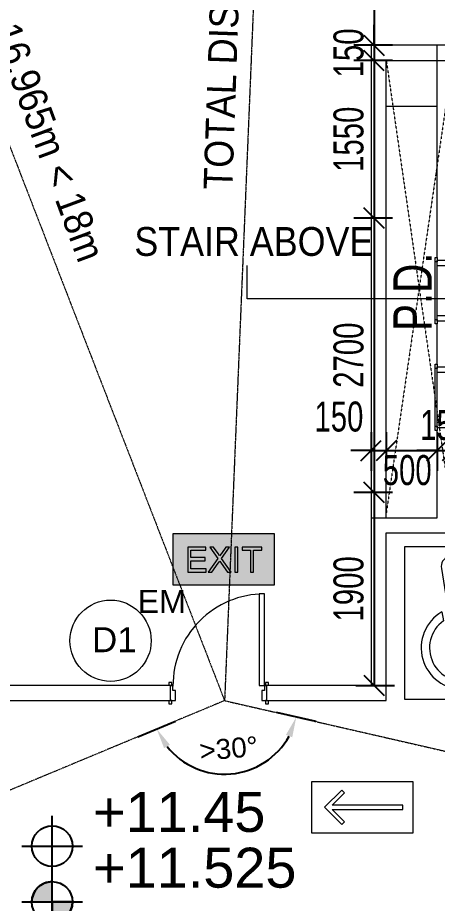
# Model space of a CAD drawing. Header units: millimetres. Extents: x 12827 to 178996, y -27589 to 73652.
# Drawn here: x 45461 to 49591, y 31763 to 40479 of the extents above; entities that cross this region are included whole.
import ezdxf

# ---------------------------------------------------------------- set-up
doc = ezdxf.new("R2010")
doc.units = ezdxf.units.MM
doc.linetypes.add('Car Lift Hidden', pattern=[1.6, 0.8, -0.8])
doc.linetypes.add('Dash', pattern=[6, 3, -3])
for name, color, linetype, lineweight in [('A-ANNO-DIMS', 211, 'Continuous', 5), ('A-ANNO-NOTE', 131, 'Continuous', 25), ('A-DETL', 90, 'Continuous', 9), ('A-DETL-GENF', 92, 'Continuous', 20), ('A-DETL-HDLN', 90, 'Dash', 9), ('A-DOOR', 31, 'Continuous', 20), ('A-DOOR-FRAM', 31, 'Continuous', 30), ('A-FLOR', 192, 'Continuous', 9), ('A-GENM', 13, 'Continuous', 20), ('A-WALL', 113, 'Continuous', 20), ('G-ANNO-TEXT', 231, 'Continuous', 5)]:
    doc.layers.add(name, color=color, linetype=linetype, lineweight=lineweight)
doc.styles.add('Arial_1', font='arial.ttf', dxfattribs={"height": 393.413174})
doc.styles.add('Arial_2', font='arial.ttf', dxfattribs={"width": 0.7, "height": 295.05988})
doc.styles.add('Arial_3', font='arial.ttf', dxfattribs={"height": 196.706587})
doc.styles.add('Swis721 BT_1', font='swiss.ttf', dxfattribs={"width": 0.89, "height": 283.821263})
doc.styles.add('Swis721 BT_5', font='swiss.ttf', dxfattribs={"height": 1.135285})
doc.styles.add('Swis721 BT_6', font='swiss.ttf', dxfattribs={"height": 245.978428})
doc.styles.add('Swis721 BT_7', font='swiss.ttf', dxfattribs={"width": 0.75, "height": 378.428351})
doc.dimstyles.new('Angular_-_1mm_Arial_2', dxfattribs={"dimscale": 304.8, "dimtxt": 200, "dimasz": 0.656168, "dimexe": 0.656168, "dimexo": 0.656168, "dimgap": 0.492126, "dimtad": 1, "dimdec": 4, "dimrnd": 0.0001, "dimzin": 0, "dimdsep": 46, "dimtxsty": 'Arial_3', "dimsah": 1, "dimcen": 0.09, "dimadec": 0, "dimazin": 0, "dimtfac": 1, "dimtdec": 4, "dimtix": 1, "dimtmove": 0, "dimatfit": 3, "dimfxl": 1, "dimtvp": 1, "dimtolj": 1, "dimtzin": 0, "dimarcsym": 2})
doc.dimstyles.new('Linear_-_1_5mm_Arial', dxfattribs={"dimscale": 304.8, "dimtxt": 300, "dimasz": 0.656168, "dimexe": 0.656168, "dimexo": 0.0625, "dimgap": 0.328084, "dimtad": 1, "dimdec": 0, "dimzin": 0, "dimdsep": 46, "dimtxsty": 'Arial_2', "dimblk1": 'OBLIQUE', "dimblk2": 'OBLIQUE', "dimsah": 1, "dimcen": 0.09, "dimadec": 0, "dimazin": 0, "dimtfac": 1, "dimtdec": 4, "dimtix": 1, "dimtmove": 0, "dimatfit": 3, "dimfxl": 0.656168, "dimfxlon": 1, "dimtvp": 1, "dimtolj": 1, "dimtzin": 0, "dimarcsym": 2})
doc.dimstyles.new('Linear_-_1_5mm_Arial_1', dxfattribs={"dimscale": 304.8, "dimtxt": 300, "dimasz": 0.656168, "dimexe": 0.656168, "dimexo": 0.0625, "dimgap": 0.328084, "dimtad": 1, "dimdec": 0, "dimzin": 0, "dimdsep": 46, "dimtxsty": 'Arial_2', "dimblk1": 'OBLIQUE', "dimblk2": 'OBLIQUE', "dimsah": 1, "dimcen": 0.09, "dimadec": 0, "dimazin": 0, "dimtfac": 1, "dimtdec": 4, "dimtix": 1, "dimtmove": 2, "dimatfit": 3, "dimfxl": 0.656168, "dimfxlon": 1, "dimtvp": 1, "dimtolj": 1, "dimtzin": 0, "dimarcsym": 2})

# ---------------------------------------------------------------- blocks, each defined once
blk = doc.blocks.new('DLN-Single Door__X01_ - _M05_ 900 x 2450 _WH_-16935527-Copy of 1_F')
at = {"layer": 'A-DOOR', "lineweight": 15}
for p, q in [((-460, 105), (-490, 105)), ((-490, 105), (-490, 75)), ((-460, 75), (-460, 105)), ((490, 105), (460, 105)), ((460, 105), (460, 75)), ((490, 75), (490, 105)), ((-475, 75), (-460, 75)), ((460, 75), (475, 75)), ((-490, -75), (-490, -105)), ((-460, -75), (-475, -75)), ((-460, -105), (-460, -75)), ((-400, -75), (-450, -75)), ((-450, -75), (-450, -975)), ((-400, -975), (-400, -75)), ((475, -75), (460, -75)), ((460, -75), (460, -105)), ((490, -105), (490, -75)), ((-490, -105), (-460, -105)), ((460, -105), (490, -105)), ((-450, -975), (-400, -975))]:
    blk.add_line(p, q, dxfattribs=at)
blk.add_arc((-450, -75), 900, 270, 0.5, dxfattribs=at)
at = {"layer": 'A-DOOR-FRAM', "lineweight": 15}
for p, q in [((-425, 75), (-475, 75)), ((-425, -25), (-425, 75)), ((425, 75), (425, -25)), ((475, 75), (425, 75)), ((-475, -75), (-450, -75)), ((-450, -75), (-450, -25)), ((-450, -25), (-425, -25)), ((425, -25), (450, -25)), ((450, -25), (450, -75)), ((450, -75), (475, -75))]:
    blk.add_line(p, q, dxfattribs=at)
blk = doc.blocks.new('DLN_Direction Board - Direction-Red-3889199-Copy of 1_F')
at = {"layer": 'A-GENM'}
for p, q in [((500, 0), (-500, 0)), ((-500, 0), (-500, -500)), ((500, -500), (500, 0)), ((201.9, -80.3), (173.6, -108.6)), ((371.6, -250), (201.9, -80.3)), ((173.6, -108.6), (295, -230)), ((295, -230), (-400, -230)), ((-400, -230), (-400, -270)), ((201.9, -419.7), (371.6, -250)), ((-400, -270), (295, -270)), ((295, -270), (173.6, -391.4)), ((173.6, -391.4), (201.9, -419.7)), ((-500, -500), (500, -500))]:
    blk.add_line(p, q, dxfattribs=at)
blk = doc.blocks.new('DLN-Access Panel__AP07_ - _AP17_ 600 x 1750 _WH_-16806283-Copy of 1_F')
at = {"layer": 'A-DOOR', "lineweight": 15}
for p, q in [((-270, 615), (-220, 615)), ((-270, 75), (-270, 615)), ((-220, 615), (-220, 75)), ((-325, 95), (-285, 95)), ((-325, 75), (-325, 95)), ((-285, 95), (-285, 75)), ((-285, 95), (285, 95)), ((285, 95), (325, 95)), ((285, 75), (285, 95)), ((325, 95), (325, 75)), ((-264, 65), (-264, 68.8)), ((270, 65), (-264, 65)), ((-264, 35), (270, 35)), ((-264, 25), (-264, 35)), ((270, 25), (-264, 25)), ((270, 68.8), (270, 65)), ((270, 35), (270, 25)), ((-325, -75), (-285, -75)), ((-325, -95), (-325, -75)), ((-285, -75), (-285, -95)), ((285, -75), (325, -75)), ((285, -95), (285, -75)), ((325, -75), (325, -95)), ((-285, -95), (-325, -95)), ((285, -95), (-285, -95)), ((325, -95), (285, -95))]:
    blk.add_line(p, q, dxfattribs=at)
blk.add_arc((-270, 75), 540, 0.00378, 90, dxfattribs=at)
at = {"layer": 'A-DOOR-FRAM', "lineweight": 15}
for p, q in [((-300, -75), (-300, 68.8)), ((-270, 68.8), (-270, 25)), ((-270, 25), (-264, 25)), ((-245, 25), (-245, -75)), ((245, -75), (245, 25)), ((270, 35), (270, 65)), ((300, 68.8), (300, -75)), ((-245, -75), (-300, -75)), ((245, -75), (-245, -75)), ((300, -75), (245, -75))]:
    blk.add_line(p, q, dxfattribs=at)
blk = doc.blocks.new('DLN_EXIT Sign Board - DLN_EXIT Sign Board-3618793-Copy of 1_F')
at = {"layer": 'A-GENM', "lineweight": 15}
h = blk.add_hatch(color=240, dxfattribs=at)
h.paths.add_polyline_path([(-500, -250), (500, -250), (500, 250), (-500, 250), (-500, -125)], flags=0)
h.paths.add_polyline_path([(-173.1, -125), (-353.8, -125), (-353.8, 121.2), (-176.9, 121.2), (-176.9, 90.4), (-323.1, 90.4), (-323.1, 17.3), (-184.6, 17.3), (-184.6, -13.5), (-323.1, -13.5), (-323.1, -94.2), (-173.1, -94.2)], flags=0)
h.paths.add_polyline_path([(292.3, -125), (261.5, -125), (261.5, 90.4), (180.8, 90.4), (180.8, 121.2), (373.1, 121.2), (373.1, 90.4), (292.3, 90.4), (292.3, -35.8)], flags=0)
h.paths.add_polyline_path([(138.5, -125), (107.7, -125), (107.7, 121.2), (138.5, 121.2), (138.5, -35.8)], flags=0)
h.paths.add_polyline_path([(-153.8, -125), (-59, 9.1), (-138.5, 121.2), (-101.6, 121.2), (-41.7, 33.5), (20.3, 121.2), (57.7, 121.2), (-21.8, 8.8), (73.1, -125), (36.2, -125), (-40.2, -17.3), (-116.4, -125)], flags=0)
for points in [[(-353.8, -125), (-173.1, -125), (-173.1, -94.2), (-323.1, -94.2), (-323.1, -13.5), (-184.6, -13.5), (-184.6, 17.3), (-323.1, 17.3), (-323.1, 90.4), (-176.9, 90.4), (-176.9, 121.2), (-353.8, 121.2), (-353.8, 102.5)], [(-116.4, -125), (-40.2, -17.3), (36.2, -125), (73.1, -125), (-21.8, 8.8), (57.7, 121.2), (20.3, 121.2), (-41.7, 33.5), (-56.8, 58.1), (-101.6, 121.2), (-138.5, 121.2), (-59, 9.1), (-153.8, -125)], [(138.5, -125), (138.5, 121.2), (107.7, 121.2), (107.7, -125)], [(261.5, -125), (292.3, -125), (292.3, 90.4), (373.1, 90.4), (373.1, 121.2), (180.8, 121.2), (180.8, 90.4), (261.5, 90.4)]]:
    blk.add_hatch(color=240, dxfattribs=at).paths.add_polyline_path(points, flags=0)
for p, q in [((500, 250), (-500, 250)), ((-500, 250), (-500, -250)), ((500, -250), (500, 250)), ((-176.9, 121.2), (-353.8, 121.2)), ((-353.8, 121.2), (-353.8, -125)), ((-323.1, 17.3), (-323.1, 90.4)), ((-323.1, 90.4), (-176.9, 90.4)), ((-176.9, 90.4), (-176.9, 121.2)), ((-101.6, 121.2), (-138.5, 121.2)), ((-138.5, 121.2), (-59, 9.1)), ((-56.8, 58.1), (-101.6, 121.2)), ((20.3, 121.2), (-24, 58.5)), ((-21.8, 8.8), (57.7, 121.2)), ((57.7, 121.2), (20.3, 121.2)), ((138.5, 121.2), (107.7, 121.2)), ((107.7, 121.2), (107.7, -125)), ((138.5, -125), (138.5, 121.2)), ((373.1, 121.2), (180.8, 121.2)), ((180.8, 121.2), (180.8, 90.4)), ((180.8, 90.4), (261.5, 90.4)), ((261.5, 90.4), (261.5, -125)), ((292.3, -125), (292.3, 90.4)), ((292.3, 90.4), (373.1, 90.4)), ((373.1, 90.4), (373.1, 121.2)), ((-184.6, 17.3), (-323.1, 17.3)), ((-184.6, -13.5), (-184.6, 17.3)), ((-59, 9.1), (-153.8, -125)), ((-41.7, 33.5), (-56.8, 58.1)), ((-24, 58.5), (-41.7, 33.5)), ((73.1, -125), (-21.8, 8.8)), ((-323.1, -94.2), (-323.1, -13.5)), ((-323.1, -13.5), (-184.6, -13.5)), ((-116.4, -125), (-54.7, -37.6)), ((-54.7, -37.6), (-40.2, -17.3)), ((-40.2, -17.3), (-27, -35.8)), ((-27, -35.8), (36.2, -125)), ((-353.8, -125), (-173.1, -125)), ((-173.1, -94.2), (-323.1, -94.2)), ((-173.1, -125), (-173.1, -94.2)), ((-153.8, -125), (-116.4, -125)), ((36.2, -125), (73.1, -125)), ((107.7, -125), (138.5, -125)), ((261.5, -125), (292.3, -125)), ((-500, -250), (500, -250))]:
    blk.add_line(p, q, dxfattribs=at)
blk = doc.blocks.new('DLN_Disable Sign - DLN_Disable Sign-1794425-Copy of 1_F')
at = {"layer": 'A-DETL-GENF'}
for p, q in [((-750, 750), (-750, -750)), ((750, 750), (-750, 750)), ((750, -750), (750, 750)), ((-385.8, 536.1), (-286.4, -109.1)), ((-264.9, 467.9), (-224.3, 204.5)), ((-224.3, 204.5), (75.7, 204.5)), ((75.7, 204.5), (75.7, 95.5)), ((-381.8, 108.8), (-368.2, 20.4)), ((-207.5, 95.5), (75.7, 95.5)), ((-192.8, 0), (-207.5, 95.5)), ((-192.8, 0), (216.3, 0)), ((468.2, -436.4), (216.3, 0)), ((-286.4, -109.1), (169.1, -109.1)), ((169.1, -109.1), (433.3, -566.8)), ((148, -208.9), (221.6, -336.4)), ((609.9, -354.5), (468.2, -436.4)), ((657.7, -437.2), (609.9, -354.5)), ((433.3, -566.8), (657.7, -437.2)), ((-750, -750), (750, -750))]:
    blk.add_line(p, q, dxfattribs=at)
for centre, radius, start, end in [((-293.2, 559.1), 95.5, 287.21299, 193.94427), ((-177.3, -245.5), 409.1, 120, 347.15143), ((-177.3, -245.5), 327.3, 125.68533, 6.41135)]:
    blk.add_arc(centre, radius, start, end, dxfattribs=at)
blk = doc.blocks.new('DLN_Slab Level Mark - FFL-2mm_Type 2-2670450-Copy of 1_F')
at = {"layer": 'A-ANNO-NOTE', "lineweight": 5}
h = blk.add_hatch(color=256, dxfattribs=at)
edge = h.paths.add_edge_path(flags=0)
edge.add_arc((0, 0), 1, 0, 90, ccw=False)
edge.add_line((1, 0), (0, 0))
edge.add_line((0, 0), (0, 1))
h = blk.add_hatch(color=256, dxfattribs=at)
edge = h.paths.add_edge_path(flags=0)
edge.add_arc((0, 0), 1, 180, 270, ccw=False)
edge.add_line((-1, 0), (0, 0))
edge.add_line((0, 0), (0, -1))
at = {"layer": 'A-ANNO-NOTE'}
for p, q in [((0, 1.5), (0, -1.5)), ((0, 1), (0, 0)), ((0, 0), (-1, 0)), ((0, -1), (0, 0)), ((0, 0), (1, 0)), ((-1.5, 0), (1.5, 0))]:
    blk.add_line(p, q, dxfattribs=at)
blk.add_circle((0, 0), 1, dxfattribs=at)
for start, end in [(360, 90), (180, 270)]:
    blk.add_arc((0, 0), 1, start, end, dxfattribs=at)
blk = doc.blocks.new('DLN_Slab Level Mark - SSL-2mm_Type 2-2670448-Copy of 1_F')
at = {"layer": 'A-ANNO-NOTE'}
for p, q in [((0, 1.5), (0, -1.5)), ((-1.5, 0), (1.5, 0))]:
    blk.add_line(p, q, dxfattribs=at)
blk.add_circle((0, 0), 1, dxfattribs=at)
blk = doc.blocks.new('GBP_Door Mark - 2 x 1_3_R_T_ Border _EM_ON_-18777231-Copy of 1_F')
at = {"layer": 'A-ANNO-NOTE', "lineweight": 5}
blk.add_circle((-31.356, 27.261), 2, dxfattribs=at)
at = {"layer": 'A-ANNO-NOTE', "lineweight": 5, "insert": (-30.02, 29.767), "char_height": 1.1353, "width": 2.7792, "attachment_point": 1, "line_spacing_factor": 1.00667, "style": 'Swis721 BT_5'}
blk.add_mtext('EM', dxfattribs=at)
blk = doc.blocks.new('_Oblique')
at = {"color": 0, "linetype": 'ByBlock', "lineweight": -2}
blk.add_line((-0.5, -0.5), (0.5, 0.5), dxfattribs=at)
blk = doc.blocks.new('DIMBLOCK27-Copy of 1_F')
at = {"layer": 'A-ANNO-DIMS', "color": 0, "lineweight": -2, "transparency": 16777216}
for p, q in [((49150.5, 45557.5), (48769.6, 45557.5)), ((48969.6, 45557.5), (48969.6, 40207.5)), ((49150.5, 40207.5), (48769.6, 40207.5))]:
    blk.add_line(p, q, dxfattribs=at)
at = {"layer": 'Defpoints', "color": 0, "transparency": 16777216}
for p in [(49169.6, 45557.5), (48969.6, 40207.5), (49169.6, 40207.5)]:
    blk.add_point(p, dxfattribs=at)
at = {"layer": 'A-ANNO-DIMS', "color": 0, "lineweight": -2, "transparency": 16777216, "xscale": 200, "yscale": 200, "zscale": 200}
for p, rotation in [((48969.6, 45557.5), 90), ((48969.6, 40207.5), 270)]:
    blk.add_blockref('_Oblique', p, dxfattribs=dict(at, rotation=rotation))
at = {"layer": 'A-ANNO-DIMS', "color": 0, "transparency": 16777216, "insert": (48718.8, 42882.5), "char_height": 295.06, "width": 753.231, "attachment_point": 5, "rotation": 90, "style": 'Arial_2'}
blk.add_mtext('\\A1;5350', dxfattribs=at)
blk = doc.blocks.new('DIMBLOCK28-Copy of 1_F')
at = {"layer": 'A-ANNO-DIMS', "color": 0, "lineweight": -2, "transparency": 16777216}
for p, q in [((48969.6, 40207.5), (48969.6, 40407.5)), ((49150.5, 40207.5), (48769.6, 40207.5)), ((48969.6, 40207.5), (48969.6, 40057.5)), ((49150.5, 40057.5), (48769.6, 40057.5)), ((48969.6, 40057.5), (48969.6, 39857.5))]:
    blk.add_line(p, q, dxfattribs=at)
at = {"layer": 'Defpoints', "color": 0, "transparency": 16777216}
for p in [(49169.6, 40207.5), (48969.6, 40057.5), (49169.6, 40057.5)]:
    blk.add_point(p, dxfattribs=at)
at = {"layer": 'A-ANNO-DIMS', "color": 0, "lineweight": -2, "transparency": 16777216, "xscale": 200, "yscale": 200, "zscale": 200}
for p, rotation in [((48969.6, 40207.5), 270), ((48969.6, 40057.5), 90)]:
    blk.add_blockref('_Oblique', p, dxfattribs=dict(at, rotation=rotation))
at = {"layer": 'A-ANNO-DIMS', "color": 0, "transparency": 16777216, "insert": (48718.9, 40132.5), "char_height": 295.06, "width": 564.923, "attachment_point": 5, "rotation": 90, "style": 'Arial_2'}
blk.add_mtext('\\A1;150', dxfattribs=at)
blk = doc.blocks.new('DIMBLOCK29-Copy of 1_F')
at = {"layer": 'A-ANNO-DIMS', "color": 0, "lineweight": -2, "transparency": 16777216}
for p, q in [((49150.5, 40057.5), (48769.6, 40057.5)), ((48969.6, 40057.5), (48969.6, 38507.5)), ((49150.5, 38507.5), (48769.6, 38507.5))]:
    blk.add_line(p, q, dxfattribs=at)
at = {"layer": 'Defpoints', "color": 0, "transparency": 16777216}
for p in [(49169.6, 40057.5), (48969.6, 38507.5), (49169.6, 38507.5)]:
    blk.add_point(p, dxfattribs=at)
at = {"layer": 'A-ANNO-DIMS', "color": 0, "lineweight": -2, "transparency": 16777216, "xscale": 200, "yscale": 200, "zscale": 200}
for p, rotation in [((48969.6, 40057.5), 90), ((48969.6, 38507.5), 270)]:
    blk.add_blockref('_Oblique', p, dxfattribs=dict(at, rotation=rotation))
at = {"layer": 'A-ANNO-DIMS', "color": 0, "transparency": 16777216, "insert": (48718.9, 39282.5), "char_height": 295.06, "width": 753.231, "attachment_point": 5, "rotation": 90, "style": 'Arial_2'}
blk.add_mtext('\\A1;1550', dxfattribs=at)
blk = doc.blocks.new('DIMBLOCK30-Copy of 1_F')
at = {"layer": 'A-ANNO-DIMS', "color": 0, "lineweight": -2, "transparency": 16777216}
for p, q in [((49150.5, 38507.5), (48769.6, 38507.5)), ((48969.6, 38507.5), (48969.6, 35807.5)), ((49150.5, 35807.5), (48769.6, 35807.5))]:
    blk.add_line(p, q, dxfattribs=at)
at = {"layer": 'Defpoints', "color": 0, "transparency": 16777216}
for p in [(49169.6, 38507.5), (48969.6, 35807.5), (49169.6, 35807.5)]:
    blk.add_point(p, dxfattribs=at)
at = {"layer": 'A-ANNO-DIMS', "color": 0, "lineweight": -2, "transparency": 16777216, "xscale": 200, "yscale": 200, "zscale": 200}
for p, rotation in [((48969.6, 38507.5), 90), ((48969.6, 35807.5), 270)]:
    blk.add_blockref('_Oblique', p, dxfattribs=dict(at, rotation=rotation))
at = {"layer": 'A-ANNO-DIMS', "color": 0, "transparency": 16777216, "insert": (48718.9, 37157.5), "char_height": 295.06, "width": 753.231, "attachment_point": 5, "rotation": 90, "style": 'Arial_2'}
blk.add_mtext('\\A1;2700', dxfattribs=at)
blk = doc.blocks.new('DIMBLOCK31-Copy of 1_F')
at = {"layer": 'A-ANNO-DIMS', "color": 0, "lineweight": -2, "transparency": 16777216}
for p, q in [((49150.5, 35807.5), (48769.6, 35807.5)), ((48969.6, 35807.5), (48969.6, 33907.5)), ((48788.6, 33907.5), (49169.6, 33907.5))]:
    blk.add_line(p, q, dxfattribs=at)
at = {"layer": 'Defpoints', "color": 0, "transparency": 16777216}
for p in [(49169.6, 35807.5), (48769.6, 33907.5), (48969.6, 33907.5)]:
    blk.add_point(p, dxfattribs=at)
at = {"layer": 'A-ANNO-DIMS', "color": 0, "lineweight": -2, "transparency": 16777216, "xscale": 200, "yscale": 200, "zscale": 200}
for p, rotation in [((48969.6, 35807.5), 90), ((48969.6, 33907.5), 270)]:
    blk.add_blockref('_Oblique', p, dxfattribs=dict(at, rotation=rotation))
at = {"layer": 'A-ANNO-DIMS', "color": 0, "transparency": 16777216, "insert": (48718.9, 34857.5), "char_height": 295.06, "width": 753.231, "attachment_point": 5, "rotation": 90, "style": 'Arial_2'}
blk.add_mtext('\\A1;1900', dxfattribs=at)
blk = doc.blocks.new('DIMBLOCK101-Copy of 1_F')
at = {"layer": 'A-ANNO-DIMS', "color": 0, "lineweight": -2, "transparency": 16777216}
for p, q in [((48939.3, 36399.4), (48939.3, 36018.4)), ((49089.3, 36399.4), (49089.3, 36018.4)), ((48939.3, 36218.4), (48739.3, 36218.4)), ((48939.3, 36218.4), (49089.3, 36218.4)), ((49089.3, 36218.4), (49289.3, 36218.4))]:
    blk.add_line(p, q, dxfattribs=at)
at = {"layer": 'Defpoints', "color": 0, "transparency": 16777216}
for p in [(48939.3, 36418.4), (49089.3, 36418.4), (49089.3, 36218.4)]:
    blk.add_point(p, dxfattribs=at)
at = {"layer": 'A-ANNO-DIMS', "color": 0, "lineweight": -2, "transparency": 16777216, "xscale": 200, "yscale": 200, "zscale": 200}
blk.add_blockref('_Oblique', (48939.3, 36218.4), dxfattribs=at)
at = {"layer": 'A-ANNO-DIMS', "color": 0, "lineweight": -2, "transparency": 16777216, "xscale": 200, "yscale": 200, "zscale": 200, "rotation": 180}
blk.add_blockref('_Oblique', (49089.3, 36218.4), dxfattribs=at)
at = {"layer": 'A-ANNO-DIMS', "color": 0, "transparency": 16777216, "insert": (48382.4, 36701.2), "char_height": 295.06, "width": 564.923, "attachment_point": 1, "line_spacing_factor": 0.938532, "style": 'Arial_2'}
blk.add_mtext('\\A1;150', dxfattribs=at)
blk = doc.blocks.new('DIMBLOCK102-Copy of 1_F')
at = {"layer": 'A-ANNO-DIMS', "color": 0, "lineweight": -2, "transparency": 16777216}
for p, q in [((49089.3, 36399.4), (49089.3, 36018.4)), ((49589.3, 36399.4), (49589.3, 36018.4)), ((49089.3, 36218.4), (49589.3, 36218.4))]:
    blk.add_line(p, q, dxfattribs=at)
at = {"layer": 'Defpoints', "color": 0, "transparency": 16777216}
for p in [(49089.3, 36418.4), (49589.3, 36418.4), (49589.3, 36218.4)]:
    blk.add_point(p, dxfattribs=at)
at = {"layer": 'A-ANNO-DIMS', "color": 0, "lineweight": -2, "transparency": 16777216, "xscale": 200, "yscale": 200, "zscale": 200, "rotation": 180}
blk.add_blockref('_Oblique', (49089.3, 36218.4), dxfattribs=at)
at = {"layer": 'A-ANNO-DIMS', "color": 0, "lineweight": -2, "transparency": 16777216, "xscale": 200, "yscale": 200, "zscale": 200}
blk.add_blockref('_Oblique', (49589.3, 36218.4), dxfattribs=at)
at = {"layer": 'A-ANNO-DIMS', "color": 0, "transparency": 16777216, "insert": (49054.4, 36174.4), "char_height": 295.06, "width": 564.923, "attachment_point": 1, "line_spacing_factor": 0.938532, "style": 'Arial_2'}
blk.add_mtext('\\A1;500', dxfattribs=at)
blk = doc.blocks.new('DIMBLOCK103-Copy of 1_F')
at = {"layer": 'A-ANNO-DIMS', "color": 0, "lineweight": -2, "transparency": 16777216}
for p, q in [((49589.3, 36399.4), (49589.3, 36018.4)), ((49739.3, 36399.4), (49739.3, 36018.4)), ((49589.3, 36218.4), (49389.3, 36218.4)), ((49589.3, 36218.4), (49739.3, 36218.4)), ((49739.3, 36218.4), (49939.3, 36218.4))]:
    blk.add_line(p, q, dxfattribs=at)
at = {"layer": 'Defpoints', "color": 0, "transparency": 16777216}
for p in [(49589.3, 36418.4), (49739.3, 36418.4), (49739.3, 36218.4)]:
    blk.add_point(p, dxfattribs=at)
at = {"layer": 'A-ANNO-DIMS', "color": 0, "lineweight": -2, "transparency": 16777216, "xscale": 200, "yscale": 200, "zscale": 200}
blk.add_blockref('_Oblique', (49589.3, 36218.4), dxfattribs=at)
at = {"layer": 'A-ANNO-DIMS', "color": 0, "lineweight": -2, "transparency": 16777216, "xscale": 200, "yscale": 200, "zscale": 200, "rotation": 180}
blk.add_blockref('_Oblique', (49739.3, 36218.4), dxfattribs=at)
at = {"layer": 'A-ANNO-DIMS', "color": 0, "transparency": 16777216, "insert": (49664.3, 36469.1), "char_height": 295.06, "width": 564.923, "attachment_point": 5, "style": 'Arial_2'}
blk.add_mtext('\\A1;150', dxfattribs=at)
blk = doc.blocks.new('DIMBLOCK158-Copy of 1_F')
at = {"layer": 'A-ANNO-DIMS', "color": 0, "lineweight": -2, "transparency": 16777216}
for p, q in [((48398.3, 33551.1), (48008.4, 33640.4)), ((46644.4, 33401.8), (47013.6, 33555.7))]:
    blk.add_line(p, q, dxfattribs=at)
blk.add_arc((47497.4, 33757.5), 724.2, 218.50779, 331.22192, dxfattribs=at)
at = {"layer": 'A-ANNO-DIMS', "color": 0, "transparency": 16777216}
for points in [[(48101.1, 33420.7), (48163.4, 33397), (48203.4, 33595.7)], [(46902, 33289.6), (46959.4, 33323.5), (46829, 33478.8)]]:
    blk.add_solid(points, dxfattribs=at)
at = {"layer": 'Defpoints', "color": 0, "transparency": 16777216}
for p in [(47497.4, 33757.5), (48593.3, 33506.4), (46459.8, 33324.8), (47259.1, 33073.6)]:
    blk.add_point(p, dxfattribs=at)
at = {"layer": 'A-ANNO-DIMS', "color": 0, "transparency": 16777216, "insert": (47537.6, 33285.5), "char_height": 196.71, "width": 686.769, "attachment_point": 5, "rotation": 4.86486, "style": 'Arial_3'}
blk.add_mtext('\\A1;>30°', dxfattribs=at)

msp = doc.modelspace()

# ---------------------------------------------------------------- linework, layer by layer
at = {"layer": 'A-DETL', "linetype": 'Car Lift Hidden'}
for p, q in [((49089.29302, 40057.48546), (49739.29302, 35557.48546)), ((49739.29302, 40050.5513), (49089.29302, 35607.48546))]:
    msp.add_line(p, q, dxfattribs=at)
at = {"layer": 'A-DETL-HDLN'}
for p, q in [((42905.56195, 45605.48547), (47497.42766, 33757.48546)), ((47989.29296, 45619.98547), (47497.42766, 33757.48546)), ((47497.42766, 33757.48546), (44919.29297, 32682.48546)), ((47497.42766, 33757.48546), (52189.29296, 32682.48546))]:
    msp.add_line(p, q, dxfattribs=at)
at = {"layer": 'A-FLOR'}
msp.add_line((49089.29302, 39607.48546), (49589.29302, 39607.48546), dxfattribs=at)
at = {"layer": 'A-WALL'}
for p, q in [((48939.29302, 40207.48546), (48939.29302, 33907.48546)), ((52039.29296, 40207.48546), (48939.29302, 40207.48546)), ((49589.29302, 38117.48546), (49589.29302, 40207.48546)), ((49089.29302, 35557.48546), (49089.29302, 40057.48546)), ((49089.29302, 40057.48546), (52039.29296, 40057.48546)), ((49589.29302, 37067.48546), (49589.29302, 37467.48546)), ((49589.29302, 35557.48546), (49589.29302, 36417.48546)), ((48939.29302, 35557.48546), (49589.29302, 35557.48546)), ((49089.29302, 35407.48546), (49846.79302, 35407.48546)), ((49089.29302, 33757.48546), (49089.29302, 35407.48546)), ((46964.29297, 33907.48546), (38914.29297, 33907.48546)), ((46964.29297, 33757.48546), (46964.29297, 33907.48546)), ((48939.29302, 33907.48546), (47914.29297, 33907.48546)), ((47914.29297, 33757.48546), (47914.29297, 33907.48546)), ((44889.29297, 33757.48546), (46964.29297, 33757.48546)), ((47914.29297, 33757.48546), (49089.29302, 33757.48546))]:
    msp.add_line(p, q, dxfattribs=at)
at = {"layer": 'G-ANNO-TEXT', "color": 130}
for p, q in [((47720.5504, 37712.42021), (47720.5504, 38039.54801)), ((50114.25939, 37712.42021), (47720.5504, 37712.42021))]:
    msp.add_line(p, q, dxfattribs=at)

# ---------------------------------------------------------------- block references
at = {"layer": 'A-ANNO-NOTE', "lineweight": 5, "xscale": 200, "yscale": 200, "zscale": 200}
msp.add_blockref('GBP_Door Mark - 2 x 1_3_R_T_ Border _EM_ON_-18777231-Copy of 1_F', (52646.12335, 28894.57224), dxfattribs=at)
at = {"layer": 'A-ANNO-NOTE', "xscale": 200, "yscale": 200, "zscale": 200}
for name, p, rotation in [('DLN_Slab Level Mark - SSL-2mm_Type 2-2670448-Copy of 1_F', (45800.25071, 32325.07135), 90.00000000000011), ('DLN_Slab Level Mark - FFL-2mm_Type 2-2670450-Copy of 1_F', (45800.25071, 31776.03518), 89.99999999999977)]:
    msp.add_blockref(name, p, dxfattribs=dict(at, rotation=rotation))
at = {"layer": 'A-DETL-GENF'}
msp.add_blockref('DLN_Disable Sign - DLN_Disable Sign-1794425-Copy of 1_F', (50019.29302, 34522.48546), dxfattribs=at)
at = {"layer": 'A-DOOR', "lineweight": 15}
for name, p, rotation in [('DLN-Access Panel__AP07_ - _AP17_ 600 x 1750 _WH_-16806283-Copy of 1_F', (49664.29302, 37792.48546), 270), ('DLN-Access Panel__AP07_ - _AP17_ 600 x 1750 _WH_-16806283-Copy of 1_F', (49664.29302, 36742.48546), 270), ('DLN-Single Door__X01_ - _M05_ 900 x 2450 _WH_-16935527-Copy of 1_F', (47439.29297, 33832.48546), 180)]:
    msp.add_blockref(name, p, dxfattribs=dict(at, rotation=rotation))
at = {"layer": 'A-GENM', "lineweight": 15}
msp.add_blockref('DLN_EXIT Sign Board - DLN_EXIT Sign Board-3618793-Copy of 1_F', (47489.66472, 35147.66756), dxfattribs=at)
at = {"layer": 'A-GENM', "rotation": 180}
msp.add_blockref('DLN_Direction Board - Direction-Red-3889199-Copy of 1_F', (48853.0337, 32457.48546), dxfattribs=at)

# ---------------------------------------------------------------- texts
at = {"layer": 'A-ANNO-NOTE', "lineweight": 5}
for s, insert, char_height, width, attachment_point, line_spacing_factor, style in [('D1', (46412.44454, 34480.30849), 245.978428, 514.7814219, 2, 1.00667, 'Swis721 BT_6'), ('+11.45', (46203.0457, 32859.12611), 393.413174, 2020.8, 1, 0.938532, 'Arial_1'), ('+11.525', (46203.0457, 32310.08994), 393.413174, 2385.6, 1, 0.938532, 'Arial_1')]:
    msp.add_mtext(s, dxfattribs=dict(at, insert=insert, char_height=char_height, width=width, attachment_point=attachment_point, line_spacing_factor=line_spacing_factor, style=style))
at = {"layer": 'G-ANNO-TEXT', "color": 7, "attachment_point": 1, "line_spacing_factor": 1.00667}
for s, insert, char_height, width, rotation, style in [('TOTAL DIST. = 17.862m < 18m', (47289.50591, 38791.76374), 283.8212635, 6048, 88, 'Swis721 BT_1'), ('TOTAL DIST. = 16.965m < 18m', (44588.98956, 42838.15952), 283.8212635, 6048, 290.358539927, 'Swis721 BT_1'), ('P.D.\\P', (49159.0443, 37396.51517), 378.428351, 892.8, 90, 'Swis721 BT_7')]:
    msp.add_mtext(s, dxfattribs=dict(at, insert=insert, char_height=char_height, width=width, rotation=rotation, style=style))
at = {"layer": 'G-ANNO-TEXT', "color": 7, "insert": (46609.0504, 38418.60737), "char_height": 283.8212635, "width": 2667.6, "attachment_point": 1, "line_spacing_factor": 1.00667, "style": 'Swis721 BT_1'}
msp.add_mtext('STAIR ABOVE', dxfattribs=at)

# ---------------------------------------------------------------- dimensions: what is measured, and where the dimension line sits
at = {"layer": 'A-ANNO-DIMS'}
for base, p1, p2, override, picture, middle in [((48969.5824, 40207.48546), (49169.5824, 45557.48547), (49169.5824, 40207.48546), {"dimpost": '<>', "dimfxl": 5350.000016}, 'DIMBLOCK27-Copy of 1_F', (48718.83216, 42882.48546)), ((48969.5824, 40057.48546), (49169.5824, 40207.48546), (49169.5824, 40057.48546), {"dimpost": '<>', "dimfxl": 150}, 'DIMBLOCK28-Copy of 1_F', (48718.9328, 40132.48546)), ((48969.5824, 38507.48546), (49169.5824, 40057.48546), (49169.5824, 38507.48546), {"dimpost": '<>', "dimfxl": 1549.999996}, 'DIMBLOCK29-Copy of 1_F', (48718.9328, 39282.48546)), ((48969.5824, 35807.48546), (49169.5824, 38507.48546), (49169.5824, 35807.48546), {"dimpost": '<>', "dimfxl": 2700}, 'DIMBLOCK30-Copy of 1_F', (48718.9328, 37157.48546)), ((48969.5824, 33907.48546), (49169.5824, 35807.48546), (48769.5824, 33907.48546), {"dimpost": '<>', "dimfxl": 1941.648784}, 'DIMBLOCK31-Copy of 1_F', (48718.9328, 34857.48546))]:
    dim = msp.add_linear_dim(base=base, p1=p1, p2=p2, angle=90, dimstyle='Linear_-_1_5mm_Arial', override=override, dxfattribs=at)
    dim.commit()
    dim.dimension.update_dxf_attribs({"geometry": picture, "text_midpoint": middle})
for base, p1, p2, override, picture, middle in [((49089.29302, 36218.40495), (48939.29302, 36418.40495), (49089.29302, 36418.40495), {"dimpost": '<>', "dimfxl": 150}, 'DIMBLOCK101-Copy of 1_F', (48664.87232, 36504.45055)), ((49589.29302, 36218.40495), (49089.29302, 36418.40495), (49589.29302, 36418.40495), {"dimpost": '<>', "dimfxl": 500}, 'DIMBLOCK102-Copy of 1_F', (49336.82804, 35977.72411))]:
    dim = msp.add_linear_dim(base=base, p1=p1, p2=p2, dimstyle='Linear_-_1_5mm_Arial_1', override=override, dxfattribs=at)
    dim.commit()
    dim.dimension.update_dxf_attribs({"geometry": picture, "text_midpoint": middle, "dimtype": 160})
dim = msp.add_linear_dim(base=(49739.29296, 36218.40495), p1=(49589.29302, 36418.40495), p2=(49739.29296, 36418.40495), dimstyle='Linear_-_1_5mm_Arial', override={"dimpost": '<>', "dimfxl": 149.999945}, dxfattribs=at)
dim.commit()
dim.dimension.update_dxf_attribs({"geometry": 'DIMBLOCK103-Copy of 1_F', "text_midpoint": (49664.29299, 36469.05455)})
dim = msp.add_angular_dim_3p(base=(47259.10994, 33073.58765), center=(47497.42766, 33757.48546), p1=(46459.78642, 33324.82213), p2=(48593.26377, 33506.40753), text='>30°', dimstyle='Angular_-_1mm_Arial_2', override={"dimpost": '<>', "dimfxl": 2141.190992}, dxfattribs=at)
dim.commit()
dim.dimension.update_dxf_attribs({"geometry": 'DIMBLOCK158-Copy of 1_F', "text_midpoint": (47537.60284, 33285.46054)})

doc.saveas('drawing.dxf')
